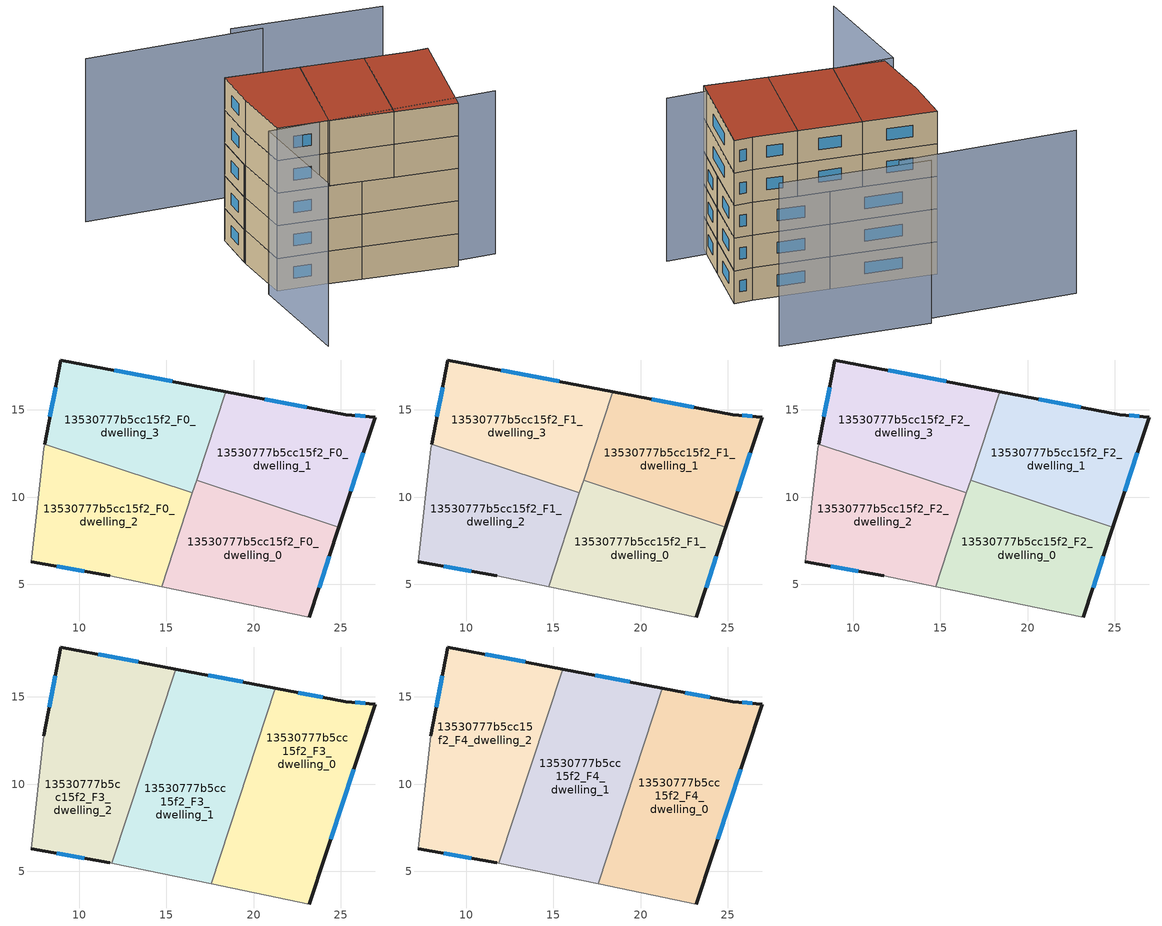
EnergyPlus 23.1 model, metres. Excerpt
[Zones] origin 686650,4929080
13530777b5cc15f2_F0_dwelling_0
 floor ground (EU_floor_Construction): 24.9,8.29 23.2,3.13 14.73,4.87 16.73,10.97 z0
 wall outside (EU_wall_Construction): 23.2,3.13 24.9,8.29 z0:3
 wall to 13530777b5cc15f2_F0_dwelling_1 (EU_wall_Construction): 24.9,8.29 16.73,10.97 z0:3
 wall adiabatic (EU_wall_Construction): 14.73,4.87 23.2,3.13 z0:3
 wall to 13530777b5cc15f2_F0_dwelling_2 (EU_wall_Construction): 16.5,10.26 14.73,4.87 z0:3
 wall to 13530777b5cc15f2_F0_dwelling_3 (EU_wall_Construction): 16.74,10.97 16.5,10.26 z0:3
 window (EU_Window_Construction): 23.75,4.81 24.35,6.61 z0.98:2.02
13530777b5cc15f2_F0_dwelling_1
 floor ground (EU_floor_Construction): 26.96,14.58 24.9,8.29 16.73,10.97 18.4,16.05 25.28,14.73 z0
 wall outside (EU_wall_Construction): 24.9,8.29 26.96,14.58 25.28,14.73 18.4,16.05 z0:3
 wall to 13530777b5cc15f2_F0_dwelling_3 (EU_wall_Construction): 18.4,16.05 16.73,10.97 z0:3
 window (EU_Window_Construction): 23.05,15.16 20.64,15.62 / 26.42,14.63 25.83,14.68 / 25.57,10.34 26.29,12.54 z0.98:2.02
13530777b5cc15f2_F0_dwelling_2
 floor ground (EU_floor_Construction): 16.5,10.25 14.73,4.87 11.76,5.48 7.28,6.29 7.97,12.76 8.03,13.04 z0
 wall outside (EU_wall_Construction): 7.28,6.29 11.76,5.48 z0:3
 wall adiabatic (EU_wall_Construction): 8.03,13.04 7.97,12.76 7.28,6.29 / 11.76,5.48 14.73,4.87 z0:3
 wall to 13530777b5cc15f2_F0_dwelling_3 (EU_wall_Construction): 16.5,10.25 8.03,13.04 z0:3
 window (EU_Window_Construction): 8.73,6.03 10.3,5.75 z0.98:2.02
13530777b5cc15f2_F0_dwelling_3
 floor ground (EU_floor_Construction): 18.4,16.05 16.5,10.25 8.03,13.04 8.95,17.86 z0
 wall outside (EU_wall_Construction): 18.4,16.05 8.95,17.86 8.03,13.04 z0:3
 window (EU_Window_Construction): 15.33,16.64 12.03,17.27 / 8.65,16.29 8.33,14.61 z0.98:2.02
13530777b5cc15f2_F1_dwelling_0
 floor to 13530777b5cc15f2_F0_dwelling_0 (EU_floor_Construction): 24.9,8.29 23.2,3.13 14.73,4.87 16.73,10.97 z3
 wall outside (EU_wall_Construction): 23.2,3.13 24.9,8.29 z3:6
 wall to 13530777b5cc15f2_F1_dwelling_1 (EU_wall_Construction): 24.9,8.29 16.73,10.97 z3:6
 wall adiabatic (EU_wall_Construction): 14.73,4.87 23.2,3.13 z3:6
 wall to 13530777b5cc15f2_F1_dwelling_2 (EU_wall_Construction): 16.5,10.26 14.73,4.87 z3:6
 wall to 13530777b5cc15f2_F1_dwelling_3 (EU_wall_Construction): 16.74,10.97 16.5,10.26 z3:6
 window (EU_Window_Construction): 23.75,4.81 24.35,6.61 z3.98:5.02
13530777b5cc15f2_F1_dwelling_1
 floor to 13530777b5cc15f2_F0_dwelling_1 (EU_floor_Construction): 26.96,14.58 24.9,8.29 16.73,10.97 18.4,16.05 25.28,14.73 z3
 wall outside (EU_wall_Construction): 24.9,8.29 26.96,14.58 25.28,14.73 18.4,16.05 z3:6
 wall to 13530777b5cc15f2_F1_dwelling_3 (EU_wall_Construction): 18.4,16.05 16.73,10.97 z3:6
 window (EU_Window_Construction): 23.05,15.16 20.64,15.62 / 26.42,14.63 25.83,14.68 / 25.57,10.34 26.29,12.54 z3.98:5.02
13530777b5cc15f2_F1_dwelling_2
 floor to 13530777b5cc15f2_F0_dwelling_2 (EU_floor_Construction): 16.5,10.25 14.73,4.87 11.76,5.48 7.28,6.29 7.97,12.76 8.03,13.04 z3
 wall outside (EU_wall_Construction): 7.28,6.29 11.76,5.48 z3:6
 wall adiabatic (EU_wall_Construction): 8.03,13.04 7.97,12.76 7.28,6.29 / 11.76,5.48 14.73,4.87 z3:6
 wall to 13530777b5cc15f2_F1_dwelling_3 (EU_wall_Construction): 16.5,10.25 8.03,13.04 z3:6
 window (EU_Window_Construction): 8.73,6.03 10.3,5.75 z3.98:5.02
13530777b5cc15f2_F1_dwelling_3
 floor to 13530777b5cc15f2_F0_dwelling_3 (EU_floor_Construction): 18.4,16.05 16.5,10.25 8.03,13.04 8.95,17.86 z3
 wall outside (EU_wall_Construction): 18.4,16.05 8.95,17.86 8.03,13.04 z3:6
 window (EU_Window_Construction): 15.33,16.64 12.03,17.27 / 8.65,16.29 8.33,14.61 z3.98:5.02
13530777b5cc15f2_F2_dwelling_0
 floor to 13530777b5cc15f2_F1_dwelling_0 (EU_floor_Construction): 24.9,8.29 23.2,3.13 14.73,4.87 16.73,10.97 z6
 wall outside (EU_wall_Construction): 23.2,3.13 24.9,8.29 z6:9
 wall to 13530777b5cc15f2_F2_dwelling_1 (EU_wall_Construction): 24.9,8.29 16.73,10.97 z6:9
 wall adiabatic (EU_wall_Construction): 14.73,4.87 23.2,3.13 z6:9
 wall to 13530777b5cc15f2_F2_dwelling_2 (EU_wall_Construction): 16.5,10.26 14.73,4.87 z6:9
 wall to 13530777b5cc15f2_F2_dwelling_3 (EU_wall_Construction): 16.74,10.97 16.5,10.26 z6:9
 window (EU_Window_Construction): 23.75,4.81 24.35,6.61 z6.98:8.02
 ceiling adiabatic (EU_roof_Construction): 17.57,4.29 19.47,10.07 16.73,10.97 14.73,4.87 z9
13530777b5cc15f2_F2_dwelling_1
 floor to 13530777b5cc15f2_F1_dwelling_1 (EU_floor_Construction): 26.96,14.58 24.9,8.29 16.73,10.97 18.4,16.05 25.28,14.73 z6
 wall outside (EU_wall_Construction): 24.9,8.29 26.96,14.58 25.28,14.73 18.4,16.05 z6:9
 wall to 13530777b5cc15f2_F2_dwelling_3 (EU_wall_Construction): 18.4,16.05 16.73,10.97 z6:9
 window (EU_Window_Construction): 23.05,15.16 20.64,15.62 / 26.42,14.63 25.83,14.68 / 25.57,10.34 26.29,12.54 z6.98:8.02
 ceiling adiabatic (EU_roof_Construction): 19.47,10.07 21.25,15.51 18.4,16.05 16.73,10.97 z9
13530777b5cc15f2_F2_dwelling_2
 floor to 13530777b5cc15f2_F1_dwelling_2 (EU_floor_Construction): 16.5,10.25 14.73,4.87 11.76,5.48 7.28,6.29 7.97,12.76 8.03,13.04 z6
 wall outside (EU_wall_Construction): 7.28,6.29 11.76,5.48 z6:9
 wall adiabatic (EU_wall_Construction): 8.03,13.04 7.97,12.76 7.28,6.29 / 11.76,5.48 14.73,4.87 z6:9
 wall to 13530777b5cc15f2_F2_dwelling_3 (EU_wall_Construction): 16.5,10.25 8.03,13.04 z6:9
 window (EU_Window_Construction): 8.73,6.03 10.3,5.75 z6.98:8.02
 ceiling adiabatic (EU_roof_Construction): 14.73,4.87 16.5,10.25 13.76,11.16 11.89,5.46 z9
13530777b5cc15f2_F2_dwelling_3
 floor to 13530777b5cc15f2_F1_dwelling_3 (EU_floor_Construction): 18.4,16.05 16.5,10.25 8.03,13.04 8.95,17.86 z6
 wall outside (EU_wall_Construction): 18.4,16.05 8.95,17.86 8.03,13.04 z6:9
 window (EU_Window_Construction): 15.33,16.64 12.03,17.27 / 8.65,16.29 8.33,14.61 z6.98:8.02
13530777b5cc15f2_F3_dwelling_0
 floor to 13530777b5cc15f2_F2_dwelling_1 (EU_floor_Construction): 26.96,14.58 24.9,8.29 19.47,10.07 21.25,15.51 25.28,14.73 z9
 floor to 13530777b5cc15f2_F2_dwelling_0 (EU_floor_Construction): 24.9,8.29 23.2,3.13 17.57,4.29 19.47,10.07 z9
 wall outside (EU_wall_Construction): 23.2,3.13 26.96,14.58 25.28,14.73 21.25,15.51 z9:12
 wall to 13530777b5cc15f2_F3_dwelling_1 (EU_wall_Construction): 21.25,15.51 17.57,4.29 z9:12
 wall adiabatic (EU_wall_Construction): 17.57,4.29 23.2,3.13 z9:12
 window (EU_Window_Construction): 23.97,14.98 22.56,15.25 / 26.42,14.63 25.83,14.68 / 24.43,6.86 25.74,10.86 z9.98:11.02
13530777b5cc15f2_F3_dwelling_1
 floor to 13530777b5cc15f2_F2_dwelling_3 (EU_floor_Construction): 18.4,16.05 16.5,10.25 13.76,11.16 15.55,16.6 z9
 floor adiabatic (EU_floor_Construction): 21.25,15.51 17.57,4.29 11.89,5.46 13.76,11.16 16.5,10.25 18.4,16.05 z9
 wall outside (EU_wall_Construction): 21.25,15.51 15.55,16.6 z9:12
 wall adiabatic (EU_wall_Construction): 11.89,5.46 17.57,4.29 z9:12
 wall to 13530777b5cc15f2_F3_dwelling_2 (EU_wall_Construction): 15.55,16.6 11.89,5.46 z9:12
 window (EU_Window_Construction): 19.4,15.86 17.4,16.24 z9.98:11.02
13530777b5cc15f2_F3_dwelling_2
 floor to 13530777b5cc15f2_F2_dwelling_2 (EU_floor_Construction): 13.76,11.16 11.89,5.46 11.76,5.48 7.28,6.29 7.97,12.76 8.03,13.04 z9
 floor to 13530777b5cc15f2_F2_dwelling_3 (EU_floor_Construction): 15.55,16.6 13.76,11.16 8.03,13.04 8.95,17.86 z9
 wall outside (EU_wall_Construction): 15.55,16.6 8.95,17.86 7.97,12.76 / 7.28,6.29 11.76,5.48 z9:12
 wall adiabatic (EU_wall_Construction): 7.97,12.76 7.28,6.29 / 11.76,5.48 11.89,5.46 z9:12
 window (EU_Window_Construction): 8.64,16.21 8.29,14.42 / 13.4,17.01 11.1,17.45 / 8.73,6.03 10.3,5.75 z9.98:11.02
13530777b5cc15f2_F4_dwelling_0
 floor to 13530777b5cc15f2_F3_dwelling_0 (EU_floor_Construction): 26.96,14.58 23.2,3.13 17.57,4.29 21.25,15.51 25.28,14.73 z12
 wall outside (EU_wall_Construction): 23.2,3.13 26.96,14.58 25.28,14.73 21.25,15.51 z12:15
 wall to 13530777b5cc15f2_F4_dwelling_1 (EU_wall_Construction): 21.25,15.51 17.57,4.29 z12:15
 wall adiabatic (EU_wall_Construction): 17.57,4.29 23.2,3.13 z12:15
 window (EU_Window_Construction): 23.97,14.98 22.56,15.25 / 26.42,14.63 25.83,14.68 / 24.43,6.86 25.74,10.86 z12.98:14.02
 roof outside (EU_roof_Construction): 23.2,3.13 26.96,14.58 25.28,14.73 21.25,15.51 17.57,4.29 z15
13530777b5cc15f2_F4_dwelling_1
 floor to 13530777b5cc15f2_F3_dwelling_1 (EU_floor_Construction): 21.25,15.51 17.57,4.29 11.89,5.46 15.55,16.6 z12
 wall outside (EU_wall_Construction): 21.25,15.51 15.55,16.6 z12:15
 wall adiabatic (EU_wall_Construction): 11.89,5.46 17.57,4.29 z12:15
 wall to 13530777b5cc15f2_F4_dwelling_2 (EU_wall_Construction): 15.55,16.6 11.89,5.46 z12:15
 window (EU_Window_Construction): 19.4,15.86 17.4,16.24 z12.98:14.02
 roof outside (EU_roof_Construction): 17.57,4.29 21.25,15.51 15.55,16.6 11.89,5.46 z15
13530777b5cc15f2_F4_dwelling_2
 floor to 13530777b5cc15f2_F3_dwelling_2 (EU_floor_Construction): 15.55,16.6 11.89,5.46 11.76,5.48 7.28,6.29 7.97,12.76 8.95,17.86 z12
 wall outside (EU_wall_Construction): 15.55,16.6 8.95,17.86 7.97,12.76 / 7.28,6.29 11.76,5.48 z12:15
 wall adiabatic (EU_wall_Construction): 7.97,12.76 7.28,6.29 / 11.76,5.48 11.89,5.46 z12:15
 window (EU_Window_Construction): 8.64,16.21 8.29,14.42 / 13.4,17.01 11.1,17.45 / 8.73,6.03 10.3,5.75 z12.98:14.02
 roof outside (EU_roof_Construction): 11.89,5.46 15.55,16.6 8.95,17.86 7.97,12.76 7.28,6.29 11.76,5.48 z15
shading: 28.3,24.37 14.71,26.65 / 17.11,25.37 0.88,27.37 / 4.98,-6.04 6.28,6.07 / 6.28,6.07 27.24,3.83 z0:15
[Building]
EU S2 Campaign: North Axis=0; Terrain=City; Solar Distribution=FullExterior
[Site:Location]
Bologna: Latitude=44.5; Longitude=11.25; Time Zone=1; Elevation=37
[SizingPeriod:WeatherFileDays]
AnnualSizingPeriod: Begin Month=1; Begin Day of Month=1; End Month=12; End Day of Month=31; Day of Week for Start Day=Monday; Use Weather File Daylight Saving Period=No; Use Weather File Rain and Snow Indicators=No
[MATERIAL]
EU_InternalMass_Material: Roughness=MediumRough; Thickness=0.1; Conductivity=1; Density=1800; Specific Heat=900; Thermal Absorptance=0.9; Solar Absorptance=0.7; Visible Absorptance=0.7
[MATERIAL:NOMASS] Roughness=MediumRough; Thermal Absorptance=0.9; Solar Absorptance=0.7; Visible Absorptance=0.7
Name | Thermal Resistance
EU_wall_NoMass | 0.905828
EU_roof_NoMass | 0.37593
EU_floor_NoMass | 0.67114
[WINDOWMATERIAL:SIMPLEGLAZINGSYSTEM]
EU_Window_SimpleGlazing: UFactor=4.52486; Solar Heat Gain Coefficient=0.85; Visible Transmittance=0.85
[CONSTRUCTION]
EU_wall_Construction: EU_wall_NoMass
EU_roof_Construction: EU_roof_NoMass
EU_floor_Construction: EU_floor_NoMass
EU_Window_Construction: EU_Window_SimpleGlazing
EU_InternalMass_Construction: EU_InternalMass_Material
[ZONE] Type=1; Multiplier=1; Ceiling Height=autocalculate; Floor Area=autocalculate; Part of Total Floor Area=Yes
Name | Volume
13530777b5cc15f2_F0_dwelling_0; 13530777b5cc15f2_F1_dwelling_0; 13530777b5cc15f2_F2_dwelling_0 | 152.563
13530777b5cc15f2_F3_dwelling_0; 13530777b5cc15f2_F4_dwelling_0 | 203.415
13530777b5cc15f2_F0_dwelling_1; 13530777b5cc15f2_F1_dwelling_1; 13530777b5cc15f2_F2_dwelling_1 | 152.558
13530777b5cc15f2_F3_dwelling_1; 13530777b5cc15f2_F4_dwelling_1 | 203.418
13530777b5cc15f2_F0_dwelling_2; 13530777b5cc15f2_F1_dwelling_2; 13530777b5cc15f2_F2_dwelling_2 | 152.562
13530777b5cc15f2_F3_dwelling_2; 13530777b5cc15f2_F4_dwelling_2 | 203.423
13530777b5cc15f2_F0_dwelling_3; 13530777b5cc15f2_F1_dwelling_3; 13530777b5cc15f2_F2_dwelling_3 | 152.566
[INTERNALMASS] Construction=EU_InternalMass_Construction
Name | Zone or ZoneList | Surface Area
13530777b5cc15f2_F0_dwelling_0_EU_InternalMass | 13530777b5cc15f2_F0_dwelling_0 | 50.8543
13530777b5cc15f2_F0_dwelling_1_EU_InternalMass | 13530777b5cc15f2_F0_dwelling_1 | 50.8531
13530777b5cc15f2_F0_dwelling_2_EU_InternalMass | 13530777b5cc15f2_F0_dwelling_2 | 50.8543
13530777b5cc15f2_F0_dwelling_3_EU_InternalMass | 13530777b5cc15f2_F0_dwelling_3 | 50.8549
13530777b5cc15f2_F1_dwelling_0_EU_InternalMass | 13530777b5cc15f2_F1_dwelling_0 | 50.8543
13530777b5cc15f2_F1_dwelling_1_EU_InternalMass | 13530777b5cc15f2_F1_dwelling_1 | 50.8531
13530777b5cc15f2_F1_dwelling_2_EU_InternalMass | 13530777b5cc15f2_F1_dwelling_2 | 50.8543
13530777b5cc15f2_F1_dwelling_3_EU_InternalMass | 13530777b5cc15f2_F1_dwelling_3 | 50.8549
13530777b5cc15f2_F2_dwelling_0_EU_InternalMass | 13530777b5cc15f2_F2_dwelling_0 | 50.8543
13530777b5cc15f2_F2_dwelling_1_EU_InternalMass | 13530777b5cc15f2_F2_dwelling_1 | 50.8531
13530777b5cc15f2_F2_dwelling_2_EU_InternalMass | 13530777b5cc15f2_F2_dwelling_2 | 50.8543
13530777b5cc15f2_F2_dwelling_3_EU_InternalMass | 13530777b5cc15f2_F2_dwelling_3 | 50.8549
13530777b5cc15f2_F3_dwelling_0_EU_InternalMass | 13530777b5cc15f2_F3_dwelling_0 | 67.8051
13530777b5cc15f2_F3_dwelling_1_EU_InternalMass | 13530777b5cc15f2_F3_dwelling_1 | 67.8061
13530777b5cc15f2_F3_dwelling_2_EU_InternalMass | 13530777b5cc15f2_F3_dwelling_2 | 67.8078
13530777b5cc15f2_F4_dwelling_0_EU_InternalMass | 13530777b5cc15f2_F4_dwelling_0 | 67.8051
13530777b5cc15f2_F4_dwelling_1_EU_InternalMass | 13530777b5cc15f2_F4_dwelling_1 | 67.8061
13530777b5cc15f2_F4_dwelling_2_EU_InternalMass | 13530777b5cc15f2_F4_dwelling_2 | 67.8078
[OTHEREQUIPMENT] Fuel Type=Electricity; Design Level Calculation Method=Watts/Area; Power per Zone Floor Area=1; Fraction Latent=0; Fraction Radiant=0; Fraction Lost=0; Carbon Dioxide Generation Rate=0; EndUse Subcategory=EU_Step8_InternalGains
Name | Zone or ZoneList or Space or SpaceList | Schedule
EU_Step8_InternalGain_13530777b5cc15f2_F0_dwelling_0_f000 | 13530777b5cc15f2_F0_dwelling_0 | EU_Step8_GainSchedule_13530777b5cc15f2_F0_dwelling_0_f000
EU_Step8_InternalGain_13530777b5cc15f2_F0_dwelling_1_f000 | 13530777b5cc15f2_F0_dwelling_1 | EU_Step8_GainSchedule_13530777b5cc15f2_F0_dwelling_1_f000
EU_Step8_InternalGain_13530777b5cc15f2_F0_dwelling_2_f000 | 13530777b5cc15f2_F0_dwelling_2 | EU_Step8_GainSchedule_13530777b5cc15f2_F0_dwelling_2_f000
EU_Step8_InternalGain_13530777b5cc15f2_F0_dwelling_3_f000 | 13530777b5cc15f2_F0_dwelling_3 | EU_Step8_GainSchedule_13530777b5cc15f2_F0_dwelling_3_f000
EU_Step8_InternalGain_13530777b5cc15f2_F1_dwelling_0_f000 | 13530777b5cc15f2_F1_dwelling_0 | EU_Step8_GainSchedule_13530777b5cc15f2_F1_dwelling_0_f000
EU_Step8_InternalGain_13530777b5cc15f2_F1_dwelling_1_f000 | 13530777b5cc15f2_F1_dwelling_1 | EU_Step8_GainSchedule_13530777b5cc15f2_F1_dwelling_1_f000
EU_Step8_InternalGain_13530777b5cc15f2_F1_dwelling_2_f000 | 13530777b5cc15f2_F1_dwelling_2 | EU_Step8_GainSchedule_13530777b5cc15f2_F1_dwelling_2_f000
EU_Step8_InternalGain_13530777b5cc15f2_F1_dwelling_3_f000 | 13530777b5cc15f2_F1_dwelling_3 | EU_Step8_GainSchedule_13530777b5cc15f2_F1_dwelling_3_f000
EU_Step8_InternalGain_13530777b5cc15f2_F2_dwelling_0_f000 | 13530777b5cc15f2_F2_dwelling_0 | EU_Step8_GainSchedule_13530777b5cc15f2_F2_dwelling_0_f000
EU_Step8_InternalGain_13530777b5cc15f2_F2_dwelling_1_f000 | 13530777b5cc15f2_F2_dwelling_1 | EU_Step8_GainSchedule_13530777b5cc15f2_F2_dwelling_1_f000
EU_Step8_InternalGain_13530777b5cc15f2_F2_dwelling_2_f000 | 13530777b5cc15f2_F2_dwelling_2 | EU_Step8_GainSchedule_13530777b5cc15f2_F2_dwelling_2_f000
EU_Step8_InternalGain_13530777b5cc15f2_F2_dwelling_3_f000 | 13530777b5cc15f2_F2_dwelling_3 | EU_Step8_GainSchedule_13530777b5cc15f2_F2_dwelling_3_f000
EU_Step8_InternalGain_13530777b5cc15f2_F3_dwelling_0_f000 | 13530777b5cc15f2_F3_dwelling_0 | EU_Step8_GainSchedule_13530777b5cc15f2_F3_dwelling_0_f000
EU_Step8_InternalGain_13530777b5cc15f2_F3_dwelling_1_f000 | 13530777b5cc15f2_F3_dwelling_1 | EU_Step8_GainSchedule_13530777b5cc15f2_F3_dwelling_1_f000
EU_Step8_InternalGain_13530777b5cc15f2_F3_dwelling_2_f000 | 13530777b5cc15f2_F3_dwelling_2 | EU_Step8_GainSchedule_13530777b5cc15f2_F3_dwelling_2_f000
EU_Step8_InternalGain_13530777b5cc15f2_F4_dwelling_0_f000 | 13530777b5cc15f2_F4_dwelling_0 | EU_Step8_GainSchedule_13530777b5cc15f2_F4_dwelling_0_f000
EU_Step8_InternalGain_13530777b5cc15f2_F4_dwelling_1_f000 | 13530777b5cc15f2_F4_dwelling_1 | EU_Step8_GainSchedule_13530777b5cc15f2_F4_dwelling_1_f000
EU_Step8_InternalGain_13530777b5cc15f2_F4_dwelling_2_f000 | 13530777b5cc15f2_F4_dwelling_2 | EU_Step8_GainSchedule_13530777b5cc15f2_F4_dwelling_2_f000
[ZONEVENTILATION:DESIGNFLOWRATE] Schedule=EU_AlwaysOn; Design Flow Rate Calculation Method=AirChanges/Hour; Air Changes per Hour=0.73129; Ventilation Type=Natural; Fan Pressure Rise=0; Fan Total Efficiency=1; Constant Term Coefficient=1; Temperature Term Coefficient=0; Velocity Term Coefficient=0; Velocity Squared Term Coefficient=0; Minimum Indoor Temperature=-100; Maximum Indoor Temperature=100; Delta Temperature=-100; Minimum Outdoor Temperature=-100; Maximum Outdoor Temperature=100; Maximum Wind Speed=40
Name | Zone or ZoneList or Space or SpaceList
EU_ConstantAir_13530777b5cc15f2_F0_dwelling_0 | 13530777b5cc15f2_F0_dwelling_0
EU_ConstantAir_13530777b5cc15f2_F0_dwelling_1 | 13530777b5cc15f2_F0_dwelling_1
EU_ConstantAir_13530777b5cc15f2_F0_dwelling_2 | 13530777b5cc15f2_F0_dwelling_2
EU_ConstantAir_13530777b5cc15f2_F0_dwelling_3 | 13530777b5cc15f2_F0_dwelling_3
EU_ConstantAir_13530777b5cc15f2_F1_dwelling_0 | 13530777b5cc15f2_F1_dwelling_0
EU_ConstantAir_13530777b5cc15f2_F1_dwelling_1 | 13530777b5cc15f2_F1_dwelling_1
EU_ConstantAir_13530777b5cc15f2_F1_dwelling_2 | 13530777b5cc15f2_F1_dwelling_2
EU_ConstantAir_13530777b5cc15f2_F1_dwelling_3 | 13530777b5cc15f2_F1_dwelling_3
EU_ConstantAir_13530777b5cc15f2_F2_dwelling_0 | 13530777b5cc15f2_F2_dwelling_0
EU_ConstantAir_13530777b5cc15f2_F2_dwelling_1 | 13530777b5cc15f2_F2_dwelling_1
EU_ConstantAir_13530777b5cc15f2_F2_dwelling_2 | 13530777b5cc15f2_F2_dwelling_2
EU_ConstantAir_13530777b5cc15f2_F2_dwelling_3 | 13530777b5cc15f2_F2_dwelling_3
EU_ConstantAir_13530777b5cc15f2_F3_dwelling_0 | 13530777b5cc15f2_F3_dwelling_0
EU_ConstantAir_13530777b5cc15f2_F3_dwelling_1 | 13530777b5cc15f2_F3_dwelling_1
EU_ConstantAir_13530777b5cc15f2_F3_dwelling_2 | 13530777b5cc15f2_F3_dwelling_2
EU_ConstantAir_13530777b5cc15f2_F4_dwelling_0 | 13530777b5cc15f2_F4_dwelling_0
EU_ConstantAir_13530777b5cc15f2_F4_dwelling_1 | 13530777b5cc15f2_F4_dwelling_1
EU_ConstantAir_13530777b5cc15f2_F4_dwelling_2 | 13530777b5cc15f2_F4_dwelling_2
[HVACTEMPLATE:THERMOSTAT] Constant Heating Setpoint=20; Constant Cooling Setpoint=50
EU_HeatOnly_13530777b5cc15f2_F0_dwelling_0; EU_HeatOnly_13530777b5cc15f2_F0_dwelling_1; EU_HeatOnly_13530777b5cc15f2_F0_dwelling_2; EU_HeatOnly_13530777b5cc15f2_F0_dwelling_3; EU_HeatOnly_13530777b5cc15f2_F1_dwelling_0; EU_HeatOnly_13530777b5cc15f2_F1_dwelling_1; EU_HeatOnly_13530777b5cc15f2_F1_dwelling_2; EU_HeatOnly_13530777b5cc15f2_F1_dwelling_3; EU_HeatOnly_13530777b5cc15f2_F2_dwelling_0; EU_HeatOnly_13530777b5cc15f2_F2_dwelling_1; EU_HeatOnly_13530777b5cc15f2_F2_dwelling_2; EU_HeatOnly_13530777b5cc15f2_F2_dwelling_3; EU_HeatOnly_13530777b5cc15f2_F3_dwelling_0; EU_HeatOnly_13530777b5cc15f2_F3_dwelling_1; EU_HeatOnly_13530777b5cc15f2_F3_dwelling_2; EU_HeatOnly_13530777b5cc15f2_F4_dwelling_0; EU_HeatOnly_13530777b5cc15f2_F4_dwelling_1; EU_HeatOnly_13530777b5cc15f2_F4_dwelling_2
[HVACTEMPLATE:ZONE:IDEALLOADSAIRSYSTEM] System Availability Schedule=EU_AlwaysOn; Maximum Heating Supply Air Temperature=50; Minimum Cooling Supply Air Temperature=13; Maximum Heating Supply Air Humidity Ratio=0.0156; Minimum Cooling Supply Air Humidity Ratio=0.0077; Heating Limit=NoLimit; Cooling Limit=NoLimit; Heating Availability Schedule=EU_AlwaysOn; Cooling Availability Schedule=EU_CoolingOff; Dehumidification Control Type=ConstantSensibleHeatRatio; Cooling Sensible Heat Ratio=0.7; Dehumidification Setpoint=60; Humidification Control Type=None; Humidification Setpoint=30; Outdoor Air Method=None; Outdoor Air Flow Rate per Person=0.00944; Outdoor Air Flow Rate per Zone Floor Area=0; Outdoor Air Flow Rate per Zone=0; Demand Controlled Ventilation Type=None; Outdoor Air Economizer Type=NoEconomizer; Heat Recovery Type=None; Sensible Heat Recovery Effectiveness=0.7; Latent Heat Recovery Effectiveness=0.65
Name | Template Thermostat
13530777b5cc15f2_F0_dwelling_0 | EU_HeatOnly_13530777b5cc15f2_F0_dwelling_0
13530777b5cc15f2_F0_dwelling_1 | EU_HeatOnly_13530777b5cc15f2_F0_dwelling_1
13530777b5cc15f2_F0_dwelling_2 | EU_HeatOnly_13530777b5cc15f2_F0_dwelling_2
13530777b5cc15f2_F0_dwelling_3 | EU_HeatOnly_13530777b5cc15f2_F0_dwelling_3
13530777b5cc15f2_F1_dwelling_0 | EU_HeatOnly_13530777b5cc15f2_F1_dwelling_0
13530777b5cc15f2_F1_dwelling_1 | EU_HeatOnly_13530777b5cc15f2_F1_dwelling_1
13530777b5cc15f2_F1_dwelling_2 | EU_HeatOnly_13530777b5cc15f2_F1_dwelling_2
13530777b5cc15f2_F1_dwelling_3 | EU_HeatOnly_13530777b5cc15f2_F1_dwelling_3
13530777b5cc15f2_F2_dwelling_0 | EU_HeatOnly_13530777b5cc15f2_F2_dwelling_0
13530777b5cc15f2_F2_dwelling_1 | EU_HeatOnly_13530777b5cc15f2_F2_dwelling_1
13530777b5cc15f2_F2_dwelling_2 | EU_HeatOnly_13530777b5cc15f2_F2_dwelling_2
13530777b5cc15f2_F2_dwelling_3 | EU_HeatOnly_13530777b5cc15f2_F2_dwelling_3
13530777b5cc15f2_F3_dwelling_0 | EU_HeatOnly_13530777b5cc15f2_F3_dwelling_0
13530777b5cc15f2_F3_dwelling_1 | EU_HeatOnly_13530777b5cc15f2_F3_dwelling_1
13530777b5cc15f2_F3_dwelling_2 | EU_HeatOnly_13530777b5cc15f2_F3_dwelling_2
13530777b5cc15f2_F4_dwelling_0 | EU_HeatOnly_13530777b5cc15f2_F4_dwelling_0
13530777b5cc15f2_F4_dwelling_1 | EU_HeatOnly_13530777b5cc15f2_F4_dwelling_1
13530777b5cc15f2_F4_dwelling_2 | EU_HeatOnly_13530777b5cc15f2_F4_dwelling_2
[SIZING:ZONE] Zone Cooling Design Supply Air Temperature Input Method=SupplyAirTemperature; Zone Cooling Design Supply Air Temperature=13; Zone Heating Design Supply Air Temperature Input Method=SupplyAirTemperature; Zone Heating Design Supply Air Temperature=50; Zone Cooling Design Supply Air Humidity Ratio=0.008; Zone Heating Design Supply Air Humidity Ratio=0.008; Cooling Design Air Flow Method=DesignDay; Cooling Design Air Flow Rate=0; Cooling Minimum Air Flow per Zone Floor Area=0.000762; Cooling Minimum Air Flow=0; Cooling Minimum Air Flow Fraction=0.2; Heating Design Air Flow Method=DesignDay; Heating Design Air Flow Rate=0; Heating Maximum Air Flow per Zone Floor Area=0.002032; Heating Maximum Air Flow=0.141576; Heating Maximum Air Flow Fraction=0.3; Account for Dedicated Outdoor Air System=No; Dedicated Outdoor Air System Control Strategy=NeutralSupplyAir; Dedicated Outdoor Air Low Setpoint Temperature for Design=autosize; Dedicated Outdoor Air High Setpoint Temperature for Design=autosize; Zone Load Sizing Method=Sensible Load Only No Latent Load; Zone Latent Cooling Design Supply Air Humidity Ratio Input Method=HumidityRatioDifference; Zone Cooling Design Supply Air Humidity Ratio Difference=0.005; Zone Latent Heating Design Supply Air Humidity Ratio Input Method=HumidityRatioDifference; Zone Humidification Design Supply Air Humidity Ratio Difference=0.005
13530777b5cc15f2_F0_dwelling_0; 13530777b5cc15f2_F0_dwelling_1; 13530777b5cc15f2_F0_dwelling_2; 13530777b5cc15f2_F0_dwelling_3; 13530777b5cc15f2_F1_dwelling_0; 13530777b5cc15f2_F1_dwelling_1; 13530777b5cc15f2_F1_dwelling_2; 13530777b5cc15f2_F1_dwelling_3; 13530777b5cc15f2_F2_dwelling_0; 13530777b5cc15f2_F2_dwelling_1; 13530777b5cc15f2_F2_dwelling_2; 13530777b5cc15f2_F2_dwelling_3; 13530777b5cc15f2_F3_dwelling_0; 13530777b5cc15f2_F3_dwelling_1; 13530777b5cc15f2_F3_dwelling_2; 13530777b5cc15f2_F4_dwelling_0; 13530777b5cc15f2_F4_dwelling_1; 13530777b5cc15f2_F4_dwelling_2
[SCHEDULE:CONSTANT]
Name | Hourly Value
EU_AlwaysOn | 1
EU_CoolingOff | 0
[SCHEDULE:FILE] Column Number=1; Rows to Skip at Top=0; Number of Hours of Data=8760; Column Separator=Comma; Interpolate to Timestep=No; Minutes per Item=60; Adjust Schedule for Daylight Savings=Yes
Name | File
EU_Step8_GainSchedule_13530777b5cc15f2_F0_dwelling_0_f000 | ../../schedules/13530777b5cc15f2/13530777b5cc15f2_F0_dwelling_0_f000_gain.csv
EU_Step8_GainSchedule_13530777b5cc15f2_F0_dwelling_1_f000 | ../../schedules/13530777b5cc15f2/13530777b5cc15f2_F0_dwelling_1_f000_gain.csv
EU_Step8_GainSchedule_13530777b5cc15f2_F0_dwelling_2_f000 | ../../schedules/13530777b5cc15f2/13530777b5cc15f2_F0_dwelling_2_f000_gain.csv
EU_Step8_GainSchedule_13530777b5cc15f2_F0_dwelling_3_f000 | ../../schedules/13530777b5cc15f2/13530777b5cc15f2_F0_dwelling_3_f000_gain.csv
EU_Step8_GainSchedule_13530777b5cc15f2_F1_dwelling_0_f000 | ../../schedules/13530777b5cc15f2/13530777b5cc15f2_F1_dwelling_0_f000_gain.csv
EU_Step8_GainSchedule_13530777b5cc15f2_F1_dwelling_1_f000 | ../../schedules/13530777b5cc15f2/13530777b5cc15f2_F1_dwelling_1_f000_gain.csv
EU_Step8_GainSchedule_13530777b5cc15f2_F1_dwelling_2_f000 | ../../schedules/13530777b5cc15f2/13530777b5cc15f2_F1_dwelling_2_f000_gain.csv
EU_Step8_GainSchedule_13530777b5cc15f2_F1_dwelling_3_f000 | ../../schedules/13530777b5cc15f2/13530777b5cc15f2_F1_dwelling_3_f000_gain.csv
EU_Step8_GainSchedule_13530777b5cc15f2_F2_dwelling_0_f000 | ../../schedules/13530777b5cc15f2/13530777b5cc15f2_F2_dwelling_0_f000_gain.csv
EU_Step8_GainSchedule_13530777b5cc15f2_F2_dwelling_1_f000 | ../../schedules/13530777b5cc15f2/13530777b5cc15f2_F2_dwelling_1_f000_gain.csv
EU_Step8_GainSchedule_13530777b5cc15f2_F2_dwelling_2_f000 | ../../schedules/13530777b5cc15f2/13530777b5cc15f2_F2_dwelling_2_f000_gain.csv
EU_Step8_GainSchedule_13530777b5cc15f2_F2_dwelling_3_f000 | ../../schedules/13530777b5cc15f2/13530777b5cc15f2_F2_dwelling_3_f000_gain.csv
EU_Step8_GainSchedule_13530777b5cc15f2_F3_dwelling_0_f000 | ../../schedules/13530777b5cc15f2/13530777b5cc15f2_F3_dwelling_0_f000_gain.csv
EU_Step8_GainSchedule_13530777b5cc15f2_F3_dwelling_1_f000 | ../../schedules/13530777b5cc15f2/13530777b5cc15f2_F3_dwelling_1_f000_gain.csv
EU_Step8_GainSchedule_13530777b5cc15f2_F3_dwelling_2_f000 | ../../schedules/13530777b5cc15f2/13530777b5cc15f2_F3_dwelling_2_f000_gain.csv
EU_Step8_GainSchedule_13530777b5cc15f2_F4_dwelling_0_f000 | ../../schedules/13530777b5cc15f2/13530777b5cc15f2_F4_dwelling_0_f000_gain.csv
EU_Step8_GainSchedule_13530777b5cc15f2_F4_dwelling_1_f000 | ../../schedules/13530777b5cc15f2/13530777b5cc15f2_F4_dwelling_1_f000_gain.csv
EU_Step8_GainSchedule_13530777b5cc15f2_F4_dwelling_2_f000 | ../../schedules/13530777b5cc15f2/13530777b5cc15f2_F4_dwelling_2_f000_gain.csv
